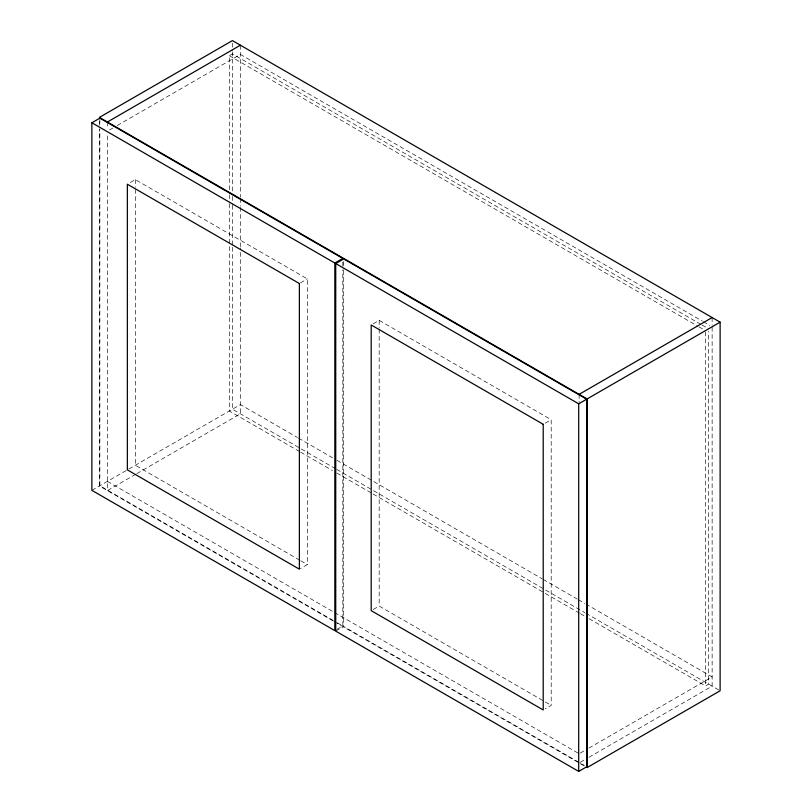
<?xml version="1.0" encoding="UTF-8"?>
<svg xmlns="http://www.w3.org/2000/svg" width="812" height="812" viewBox="0 0 812 812"><rect width="100%" height="100%" fill="white"/><g stroke="black" fill="none" stroke-linecap="round" stroke-linejoin="round"><path stroke-width="0.61" stroke-dasharray="4.06 3.04" d="M229.319 189.724L229.319 55.703L232.425 53.907L700.908 324.384M109.579 129.95L112.848 128.063M117.212 125.545L240.403 54.424L702.268 321.075M130.346 182.477L135.33 179.594L307.352 278.912L307.352 564.573L300.369 568.603M300.369 282.941L307.352 278.912M373.195 323.836L379.174 320.375L551.196 419.692L551.196 705.364L545.217 708.815M91.878 490.346L128.113 469.427M128.854 469.001L240.403 404.599L297.456 437.526M135.746 474.238L107.397 490.6L107.397 133.401M136.832 473.609L240.403 413.805L240.403 247.873M545.217 423.143L551.196 419.692M336.838 629.462L342.826 626.011L342.826 269.838M335.732 631.127L343.709 626.519L584.478 765.533M373.195 609.497L379.174 606.046L551.196 705.364M580.225 753.11L584.579 750.592M588.944 748.075L712.134 676.944L585.98 604.108M589.187 618.764L705.486 685.907L708.592 684.11L708.592 331.347M580.225 762.326L584.579 759.809M588.944 757.291L712.134 686.16L712.134 326.424M703.365 321.704L709.942 325.51M702.004 325.023L708.592 328.819M229.319 55.703L697.812 326.18M698.909 326.81L705.486 330.616M298.552 438.165L332.555 457.795M336.95 460.333L542.091 578.773M543.187 579.403L577.2 599.043M578.296 599.672L584.884 603.478M335.559 468.747L232.425 409.197L232.425 246.097M336.655 469.377L584.884 612.695M585.98 613.324L719.117 690.19M299.537 451.533L229.319 410.994L229.319 244.097M300.633 452.172L332.453 470.534M336.848 473.071L371.957 493.341M373.053 493.97L544.202 592.79M545.299 593.42L579.311 613.06M580.407 613.689L584.802 616.227M299.679 560.148L135.33 465.256L135.33 188.445M300.775 560.777L307.352 564.573M107.397 481.384L333.387 611.862M334.493 612.492L578.032 753.1M332.971 620.317L99.866 485.738L99.866 129.565M337.345 622.855L342.826 626.011M333.387 621.078L99.419 485.992L99.419 128.793M334.493 621.708L578.032 762.316M580.133 763.534L587.117 767.563M712.134 317.563L712.134 325.155M705.486 331.875L705.486 685.907M579.129 394.348L579.129 402.417M379.174 320.375L379.174 327.957M379.174 329.225L379.174 606.046M343.709 261.474L343.709 269.087M343.709 270.345L343.709 626.519M342.826 262.235L342.826 268.569M240.403 45.208L240.403 197.204M240.403 198.473L240.403 206.075M240.403 207.344L240.403 246.604M232.425 43.137L232.425 50.73M232.425 51.998L232.425 191.723M232.425 196.402L232.425 204.37M232.425 205.263L232.425 244.828M229.319 194.789L229.319 202.371M229.319 203.639L229.319 242.829M135.33 179.594L135.33 187.176M107.397 122.003L107.397 128.905M99.866 119.425L99.866 124.5M99.419 121.191L99.419 127.525"/><path stroke-width="1.22" d="M91.878 122.764L99.866 118.156L342.826 258.429L334.838 263.037L91.878 122.764L91.878 490.346L334.838 630.619L334.838 263.037M107.397 122.003L240.403 45.208M335.732 263.555L343.709 258.947L586.67 399.21L586.67 766.792L578.692 771.4L335.732 631.127L335.732 263.555L578.692 403.818L586.67 399.21M579.129 394.348L712.134 317.563M587.117 398.956L720.122 322.171L720.122 690.768L587.117 767.563L587.117 398.956L99.419 117.395L232.425 40.6L720.122 322.171M578.692 403.818L578.692 771.4M299.374 283.52L127.352 184.202L127.352 469.864L299.374 569.182L299.374 283.52M543.218 424.3L371.196 324.983L371.196 610.654L543.218 709.962L543.218 424.3"/></g></svg>
